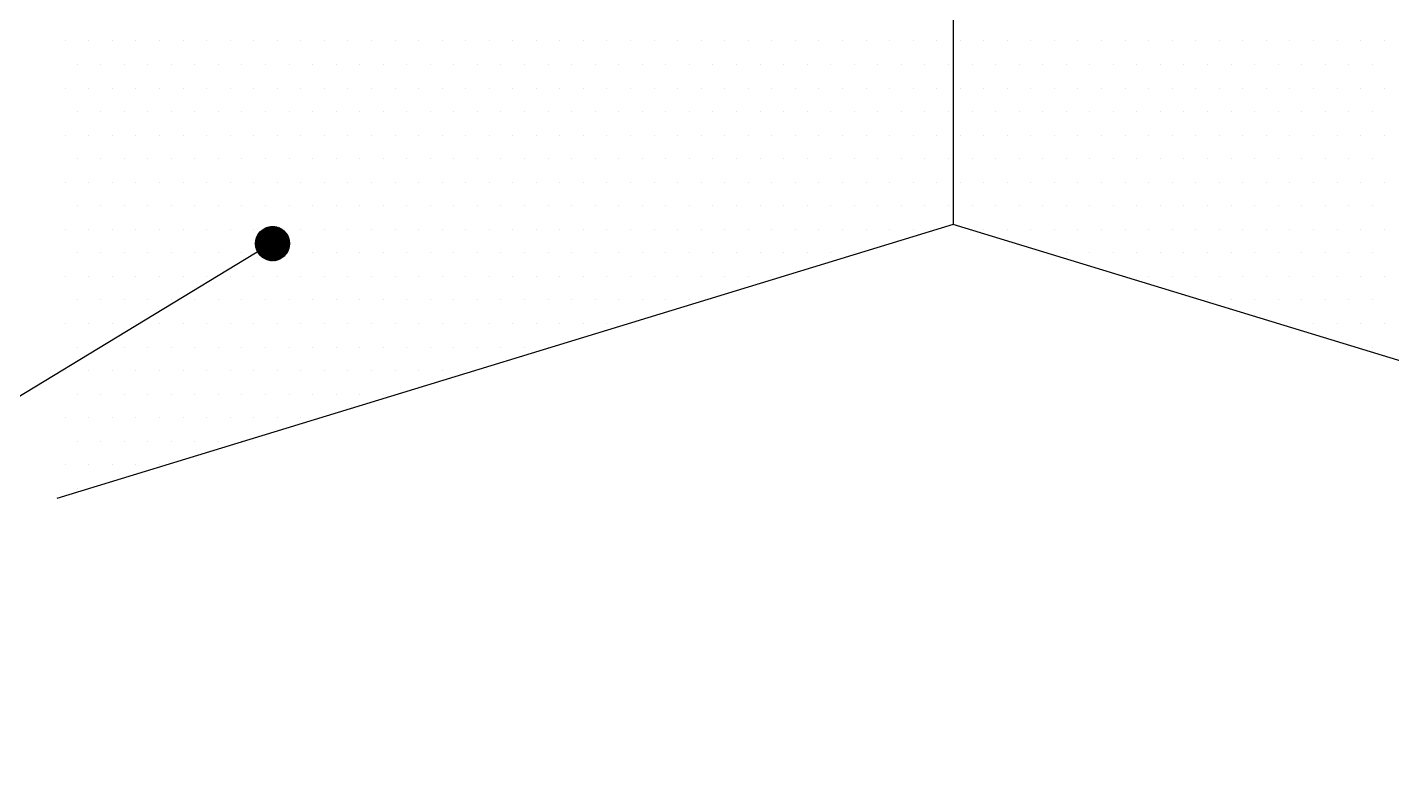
# Model space of a CAD drawing. Extents: x 775040 to 808375, y 4159409 to 4163651.
# Drawn here: x 807589.4 to 807793.1, y 4160709.4 to 4160819.6 of the extents above; entities that cross this region are included whole.
import ezdxf

# ---------------------------------------------------------------- set-up
doc = ezdxf.new("R2010")
doc.units = 0
doc.header["$MEASUREMENT"] = 0
doc.linetypes.add('DUZ', pattern=[500, 500])
doc.layers.get('0').update_dxf_attribs({"linetype": 'DUZ'})
doc.layers.add('3', color=3, linetype='Continuous')
doc.layers.add('tarama', color=8, linetype='Continuous')

# ---------------------------------------------------------------- blocks, each defined once
blk = doc.blocks.new('*X989')
at = {"color": 0}
for p, q in [((11006.25, -1181.25), (11006.25, -1181.25)), ((11015.625, -1181.25), (11015.625, -1181.25)), ((11025, -1181.25), (11025, -1181.25)), ((11034.375, -1181.25), (11034.375, -1181.25)), ((11043.75, -1181.25), (11043.75, -1181.25)), ((11053.125, -1181.25), (11053.125, -1181.25)), ((11062.5, -1181.25), (11062.5, -1181.25)), ((11071.875, -1181.25), (11071.875, -1181.25)), ((11081.25, -1181.25), (11081.25, -1181.25)), ((11090.625, -1181.25), (11090.625, -1181.25)), ((11100, -1181.25), (11100, -1181.25)), ((11109.375, -1181.25), (11109.375, -1181.25)), ((11118.75, -1181.25), (11118.75, -1181.25)), ((11128.125, -1181.25), (11128.125, -1181.25)), ((11137.5, -1181.25), (11137.5, -1181.25)), ((11146.875, -1181.25), (11146.875, -1181.25)), ((11156.25, -1181.25), (11156.25, -1181.25)), ((11165.625, -1181.25), (11165.625, -1181.25)), ((11175, -1181.25), (11175, -1181.25)), ((11184.375, -1181.25), (11184.375, -1181.25)), ((11193.75, -1181.25), (11193.75, -1181.25)), ((11203.125, -1181.25), (11203.125, -1181.25)), ((11212.5, -1181.25), (11212.5, -1181.25)), ((11221.875, -1181.25), (11221.875, -1181.25)), ((11231.25, -1181.25), (11231.25, -1181.25)), ((11240.625, -1181.25), (11240.625, -1181.25)), ((11250, -1181.25), (11250, -1181.25)), ((11259.375, -1181.25), (11259.375, -1181.25)), ((11268.75, -1181.25), (11268.75, -1181.25)), ((11278.125, -1181.25), (11278.125, -1181.25)), ((11287.5, -1181.25), (11287.5, -1181.25)), ((11296.875, -1181.25), (11296.875, -1181.25)), ((11306.25, -1181.25), (11306.25, -1181.25)), ((11315.625, -1181.25), (11315.625, -1181.25)), ((11325, -1181.25), (11325, -1181.25)), ((11334.375, -1181.25), (11334.375, -1181.25)), ((11343.75, -1181.25), (11343.75, -1181.25)), ((11353.125, -1181.25), (11353.125, -1181.25)), ((11362.5, -1181.25), (11362.5, -1181.25)), ((11371.875, -1181.25), (11371.875, -1181.25)), ((11381.25, -1181.25), (11381.25, -1181.25)), ((11390.625, -1181.25), (11390.625, -1181.25)), ((11400, -1181.25), (11400, -1181.25)), ((11409.375, -1181.25), (11409.375, -1181.25)), ((11418.75, -1181.25), (11418.75, -1181.25)), ((11428.125, -1181.25), (11428.125, -1181.25)), ((11437.5, -1181.25), (11437.5, -1181.25)), ((11446.875, -1181.25), (11446.875, -1181.25)), ((11456.25, -1181.25), (11456.25, -1181.25)), ((11465.625, -1181.25), (11465.625, -1181.25)), ((11475, -1181.25), (11475, -1181.25)), ((11484.375, -1181.25), (11484.375, -1181.25)), ((11493.75, -1181.25), (11493.75, -1181.25)), ((11503.125, -1181.25), (11503.125, -1181.25)), ((11512.5, -1181.25), (11512.5, -1181.25)), ((11521.875, -1181.25), (11521.875, -1181.25)), ((11531.25, -1181.25), (11531.25, -1181.25)), ((11010.9375, -1190.625), (11010.9375, -1190.625)), ((11020.3125, -1190.625), (11020.3125, -1190.625)), ((11029.6875, -1190.625), (11029.6875, -1190.625)), ((11039.0625, -1190.625), (11039.0625, -1190.625)), ((11048.4375, -1190.625), (11048.4375, -1190.625)), ((11057.8125, -1190.625), (11057.8125, -1190.625)), ((11067.1875, -1190.625), (11067.1875, -1190.625)), ((11076.5625, -1190.625), (11076.5625, -1190.625)), ((11085.9375, -1190.625), (11085.9375, -1190.625)), ((11095.3125, -1190.625), (11095.3125, -1190.625)), ((11104.6875, -1190.625), (11104.6875, -1190.625)), ((11114.0625, -1190.625), (11114.0625, -1190.625)), ((11123.4375, -1190.625), (11123.4375, -1190.625)), ((11132.8125, -1190.625), (11132.8125, -1190.625)), ((11142.1875, -1190.625), (11142.1875, -1190.625)), ((11151.5625, -1190.625), (11151.5625, -1190.625)), ((11160.9375, -1190.625), (11160.9375, -1190.625)), ((11170.3125, -1190.625), (11170.3125, -1190.625)), ((11179.6875, -1190.625), (11179.6875, -1190.625)), ((11189.0625, -1190.625), (11189.0625, -1190.625)), ((11198.4375, -1190.625), (11198.4375, -1190.625)), ((11207.8125, -1190.625), (11207.8125, -1190.625)), ((11217.1875, -1190.625), (11217.1875, -1190.625)), ((11226.5625, -1190.625), (11226.5625, -1190.625)), ((11235.9375, -1190.625), (11235.9375, -1190.625)), ((11245.3125, -1190.625), (11245.3125, -1190.625)), ((11254.6875, -1190.625), (11254.6875, -1190.625)), ((11264.0625, -1190.625), (11264.0625, -1190.625)), ((11273.4375, -1190.625), (11273.4375, -1190.625)), ((11282.8125, -1190.625), (11282.8125, -1190.625)), ((11292.1875, -1190.625), (11292.1875, -1190.625)), ((11301.5625, -1190.625), (11301.5625, -1190.625)), ((11310.9375, -1190.625), (11310.9375, -1190.625)), ((11320.3125, -1190.625), (11320.3125, -1190.625)), ((11329.6875, -1190.625), (11329.6875, -1190.625)), ((11339.0625, -1190.625), (11339.0625, -1190.625)), ((11348.4375, -1190.625), (11348.4375, -1190.625)), ((11357.8125, -1190.625), (11357.8125, -1190.625)), ((11367.1875, -1190.625), (11367.1875, -1190.625)), ((11376.5625, -1190.625), (11376.5625, -1190.625)), ((11385.9375, -1190.625), (11385.9375, -1190.625)), ((11395.3125, -1190.625), (11395.3125, -1190.625)), ((11404.6875, -1190.625), (11404.6875, -1190.625)), ((11414.0625, -1190.625), (11414.0625, -1190.625)), ((11423.4375, -1190.625), (11423.4375, -1190.625)), ((11432.8125, -1190.625), (11432.8125, -1190.625)), ((11442.1875, -1190.625), (11442.1875, -1190.625)), ((11451.5625, -1190.625), (11451.5625, -1190.625)), ((11460.9375, -1190.625), (11460.9375, -1190.625)), ((11470.3125, -1190.625), (11470.3125, -1190.625)), ((11479.6875, -1190.625), (11479.6875, -1190.625)), ((11489.0625, -1190.625), (11489.0625, -1190.625)), ((11498.4375, -1190.625), (11498.4375, -1190.625)), ((11507.8125, -1190.625), (11507.8125, -1190.625)), ((11517.1875, -1190.625), (11517.1875, -1190.625)), ((11526.5625, -1190.625), (11526.5625, -1190.625)), ((11006.25, -1200), (11006.25, -1200)), ((11015.625, -1200), (11015.625, -1200)), ((11025, -1200), (11025, -1200)), ((11034.375, -1200), (11034.375, -1200)), ((11043.75, -1200), (11043.75, -1200)), ((11053.125, -1200), (11053.125, -1200)), ((11062.5, -1200), (11062.5, -1200)), ((11071.875, -1200), (11071.875, -1200)), ((11081.25, -1200), (11081.25, -1200)), ((11090.625, -1200), (11090.625, -1200)), ((11100, -1200), (11100, -1200)), ((11109.375, -1200), (11109.375, -1200)), ((11118.75, -1200), (11118.75, -1200)), ((11128.125, -1200), (11128.125, -1200)), ((11137.5, -1200), (11137.5, -1200)), ((11146.875, -1200), (11146.875, -1200)), ((11156.25, -1200), (11156.25, -1200)), ((11165.625, -1200), (11165.625, -1200)), ((11175, -1200), (11175, -1200)), ((11184.375, -1200), (11184.375, -1200)), ((11193.75, -1200), (11193.75, -1200)), ((11203.125, -1200), (11203.125, -1200)), ((11212.5, -1200), (11212.5, -1200)), ((11221.875, -1200), (11221.875, -1200)), ((11231.25, -1200), (11231.25, -1200)), ((11240.625, -1200), (11240.625, -1200)), ((11250, -1200), (11250, -1200)), ((11259.375, -1200), (11259.375, -1200)), ((11268.75, -1200), (11268.75, -1200)), ((11278.125, -1200), (11278.125, -1200)), ((11287.5, -1200), (11287.5, -1200)), ((11296.875, -1200), (11296.875, -1200)), ((11306.25, -1200), (11306.25, -1200)), ((11315.625, -1200), (11315.625, -1200)), ((11325, -1200), (11325, -1200)), ((11334.375, -1200), (11334.375, -1200)), ((11343.75, -1200), (11343.75, -1200)), ((11353.125, -1200), (11353.125, -1200)), ((11362.5, -1200), (11362.5, -1200)), ((11371.875, -1200), (11371.875, -1200)), ((11381.25, -1200), (11381.25, -1200)), ((11390.625, -1200), (11390.625, -1200)), ((11400, -1200), (11400, -1200)), ((11409.375, -1200), (11409.375, -1200)), ((11418.75, -1200), (11418.75, -1200)), ((11428.125, -1200), (11428.125, -1200)), ((11437.5, -1200), (11437.5, -1200)), ((11446.875, -1200), (11446.875, -1200)), ((11456.25, -1200), (11456.25, -1200)), ((11465.625, -1200), (11465.625, -1200)), ((11475, -1200), (11475, -1200)), ((11484.375, -1200), (11484.375, -1200)), ((11493.75, -1200), (11493.75, -1200)), ((11503.125, -1200), (11503.125, -1200)), ((11512.5, -1200), (11512.5, -1200)), ((11521.875, -1200), (11521.875, -1200)), ((11531.25, -1200), (11531.25, -1200)), ((11010.9375, -1209.375), (11010.9375, -1209.375)), ((11020.3125, -1209.375), (11020.3125, -1209.375)), ((11029.6875, -1209.375), (11029.6875, -1209.375)), ((11039.0625, -1209.375), (11039.0625, -1209.375)), ((11048.4375, -1209.375), (11048.4375, -1209.375)), ((11057.8125, -1209.375), (11057.8125, -1209.375)), ((11067.1875, -1209.375), (11067.1875, -1209.375)), ((11076.5625, -1209.375), (11076.5625, -1209.375)), ((11085.9375, -1209.375), (11085.9375, -1209.375)), ((11095.3125, -1209.375), (11095.3125, -1209.375)), ((11104.6875, -1209.375), (11104.6875, -1209.375)), ((11114.0625, -1209.375), (11114.0625, -1209.375)), ((11123.4375, -1209.375), (11123.4375, -1209.375)), ((11132.8125, -1209.375), (11132.8125, -1209.375)), ((11142.1875, -1209.375), (11142.1875, -1209.375)), ((11151.5625, -1209.375), (11151.5625, -1209.375)), ((11160.9375, -1209.375), (11160.9375, -1209.375)), ((11170.3125, -1209.375), (11170.3125, -1209.375)), ((11179.6875, -1209.375), (11179.6875, -1209.375)), ((11189.0625, -1209.375), (11189.0625, -1209.375)), ((11198.4375, -1209.375), (11198.4375, -1209.375)), ((11207.8125, -1209.375), (11207.8125, -1209.375)), ((11217.1875, -1209.375), (11217.1875, -1209.375)), ((11226.5625, -1209.375), (11226.5625, -1209.375)), ((11235.9375, -1209.375), (11235.9375, -1209.375)), ((11245.3125, -1209.375), (11245.3125, -1209.375)), ((11254.6875, -1209.375), (11254.6875, -1209.375)), ((11264.0625, -1209.375), (11264.0625, -1209.375)), ((11273.4375, -1209.375), (11273.4375, -1209.375)), ((11282.8125, -1209.375), (11282.8125, -1209.375)), ((11292.1875, -1209.375), (11292.1875, -1209.375)), ((11301.5625, -1209.375), (11301.5625, -1209.375)), ((11310.9375, -1209.375), (11310.9375, -1209.375)), ((11320.3125, -1209.375), (11320.3125, -1209.375)), ((11329.6875, -1209.375), (11329.6875, -1209.375)), ((11339.0625, -1209.375), (11339.0625, -1209.375)), ((11348.4375, -1209.375), (11348.4375, -1209.375)), ((11357.8125, -1209.375), (11357.8125, -1209.375)), ((11367.1875, -1209.375), (11367.1875, -1209.375)), ((11376.5625, -1209.375), (11376.5625, -1209.375)), ((11385.9375, -1209.375), (11385.9375, -1209.375)), ((11395.3125, -1209.375), (11395.3125, -1209.375)), ((11404.6875, -1209.375), (11404.6875, -1209.375)), ((11414.0625, -1209.375), (11414.0625, -1209.375)), ((11423.4375, -1209.375), (11423.4375, -1209.375)), ((11432.8125, -1209.375), (11432.8125, -1209.375)), ((11442.1875, -1209.375), (11442.1875, -1209.375)), ((11451.5625, -1209.375), (11451.5625, -1209.375)), ((11460.9375, -1209.375), (11460.9375, -1209.375)), ((11470.3125, -1209.375), (11470.3125, -1209.375)), ((11479.6875, -1209.375), (11479.6875, -1209.375)), ((11489.0625, -1209.375), (11489.0625, -1209.375)), ((11498.4375, -1209.375), (11498.4375, -1209.375)), ((11507.8125, -1209.375), (11507.8125, -1209.375)), ((11517.1875, -1209.375), (11517.1875, -1209.375)), ((11526.5625, -1209.375), (11526.5625, -1209.375)), ((11006.25, -1218.75), (11006.25, -1218.75)), ((11015.625, -1218.75), (11015.625, -1218.75)), ((11025, -1218.75), (11025, -1218.75)), ((11034.375, -1218.75), (11034.375, -1218.75)), ((11043.75, -1218.75), (11043.75, -1218.75)), ((11053.125, -1218.75), (11053.125, -1218.75)), ((11062.5, -1218.75), (11062.5, -1218.75)), ((11071.875, -1218.75), (11071.875, -1218.75)), ((11081.25, -1218.75), (11081.25, -1218.75)), ((11090.625, -1218.75), (11090.625, -1218.75)), ((11100, -1218.75), (11100, -1218.75)), ((11109.375, -1218.75), (11109.375, -1218.75)), ((11118.75, -1218.75), (11118.75, -1218.75)), ((11128.125, -1218.75), (11128.125, -1218.75)), ((11137.5, -1218.75), (11137.5, -1218.75)), ((11146.875, -1218.75), (11146.875, -1218.75)), ((11156.25, -1218.75), (11156.25, -1218.75)), ((11165.625, -1218.75), (11165.625, -1218.75)), ((11175, -1218.75), (11175, -1218.75)), ((11184.375, -1218.75), (11184.375, -1218.75)), ((11193.75, -1218.75), (11193.75, -1218.75)), ((11203.125, -1218.75), (11203.125, -1218.75)), ((11212.5, -1218.75), (11212.5, -1218.75)), ((11221.875, -1218.75), (11221.875, -1218.75)), ((11231.25, -1218.75), (11231.25, -1218.75)), ((11240.625, -1218.75), (11240.625, -1218.75)), ((11250, -1218.75), (11250, -1218.75)), ((11259.375, -1218.75), (11259.375, -1218.75)), ((11268.75, -1218.75), (11268.75, -1218.75)), ((11278.125, -1218.75), (11278.125, -1218.75)), ((11287.5, -1218.75), (11287.5, -1218.75)), ((11296.875, -1218.75), (11296.875, -1218.75)), ((11306.25, -1218.75), (11306.25, -1218.75)), ((11315.625, -1218.75), (11315.625, -1218.75)), ((11325, -1218.75), (11325, -1218.75)), ((11334.375, -1218.75), (11334.375, -1218.75)), ((11343.75, -1218.75), (11343.75, -1218.75)), ((11353.125, -1218.75), (11353.125, -1218.75)), ((11362.5, -1218.75), (11362.5, -1218.75)), ((11371.875, -1218.75), (11371.875, -1218.75)), ((11381.25, -1218.75), (11381.25, -1218.75)), ((11390.625, -1218.75), (11390.625, -1218.75)), ((11400, -1218.75), (11400, -1218.75)), ((11409.375, -1218.75), (11409.375, -1218.75)), ((11418.75, -1218.75), (11418.75, -1218.75)), ((11428.125, -1218.75), (11428.125, -1218.75)), ((11437.5, -1218.75), (11437.5, -1218.75)), ((11446.875, -1218.75), (11446.875, -1218.75)), ((11456.25, -1218.75), (11456.25, -1218.75)), ((11465.625, -1218.75), (11465.625, -1218.75)), ((11475, -1218.75), (11475, -1218.75)), ((11484.375, -1218.75), (11484.375, -1218.75)), ((11493.75, -1218.75), (11493.75, -1218.75)), ((11503.125, -1218.75), (11503.125, -1218.75)), ((11512.5, -1218.75), (11512.5, -1218.75)), ((11521.875, -1218.75), (11521.875, -1218.75)), ((11531.25, -1218.75), (11531.25, -1218.75)), ((11010.9375, -1228.125), (11010.9375, -1228.125)), ((11020.3125, -1228.125), (11020.3125, -1228.125)), ((11029.6875, -1228.125), (11029.6875, -1228.125)), ((11039.0625, -1228.125), (11039.0625, -1228.125)), ((11048.4375, -1228.125), (11048.4375, -1228.125)), ((11057.8125, -1228.125), (11057.8125, -1228.125)), ((11067.1875, -1228.125), (11067.1875, -1228.125)), ((11076.5625, -1228.125), (11076.5625, -1228.125)), ((11085.9375, -1228.125), (11085.9375, -1228.125)), ((11095.3125, -1228.125), (11095.3125, -1228.125)), ((11104.6875, -1228.125), (11104.6875, -1228.125)), ((11114.0625, -1228.125), (11114.0625, -1228.125)), ((11123.4375, -1228.125), (11123.4375, -1228.125)), ((11132.8125, -1228.125), (11132.8125, -1228.125)), ((11142.1875, -1228.125), (11142.1875, -1228.125)), ((11151.5625, -1228.125), (11151.5625, -1228.125)), ((11160.9375, -1228.125), (11160.9375, -1228.125)), ((11170.3125, -1228.125), (11170.3125, -1228.125)), ((11179.6875, -1228.125), (11179.6875, -1228.125)), ((11189.0625, -1228.125), (11189.0625, -1228.125)), ((11198.4375, -1228.125), (11198.4375, -1228.125)), ((11207.8125, -1228.125), (11207.8125, -1228.125)), ((11217.1875, -1228.125), (11217.1875, -1228.125)), ((11226.5625, -1228.125), (11226.5625, -1228.125)), ((11235.9375, -1228.125), (11235.9375, -1228.125)), ((11245.3125, -1228.125), (11245.3125, -1228.125)), ((11254.6875, -1228.125), (11254.6875, -1228.125)), ((11264.0625, -1228.125), (11264.0625, -1228.125)), ((11273.4375, -1228.125), (11273.4375, -1228.125)), ((11282.8125, -1228.125), (11282.8125, -1228.125)), ((11292.1875, -1228.125), (11292.1875, -1228.125)), ((11301.5625, -1228.125), (11301.5625, -1228.125)), ((11310.9375, -1228.125), (11310.9375, -1228.125)), ((11320.3125, -1228.125), (11320.3125, -1228.125)), ((11329.6875, -1228.125), (11329.6875, -1228.125)), ((11339.0625, -1228.125), (11339.0625, -1228.125)), ((11348.4375, -1228.125), (11348.4375, -1228.125)), ((11357.8125, -1228.125), (11357.8125, -1228.125)), ((11367.1875, -1228.125), (11367.1875, -1228.125)), ((11376.5625, -1228.125), (11376.5625, -1228.125)), ((11385.9375, -1228.125), (11385.9375, -1228.125)), ((11395.3125, -1228.125), (11395.3125, -1228.125)), ((11404.6875, -1228.125), (11404.6875, -1228.125)), ((11414.0625, -1228.125), (11414.0625, -1228.125)), ((11423.4375, -1228.125), (11423.4375, -1228.125)), ((11432.8125, -1228.125), (11432.8125, -1228.125)), ((11442.1875, -1228.125), (11442.1875, -1228.125)), ((11451.5625, -1228.125), (11451.5625, -1228.125)), ((11460.9375, -1228.125), (11460.9375, -1228.125)), ((11470.3125, -1228.125), (11470.3125, -1228.125)), ((11479.6875, -1228.125), (11479.6875, -1228.125)), ((11489.0625, -1228.125), (11489.0625, -1228.125)), ((11498.4375, -1228.125), (11498.4375, -1228.125)), ((11507.8125, -1228.125), (11507.8125, -1228.125)), ((11517.1875, -1228.125), (11517.1875, -1228.125)), ((11526.5625, -1228.125), (11526.5625, -1228.125)), ((11006.25, -1237.5), (11006.25, -1237.5)), ((11015.625, -1237.5), (11015.625, -1237.5)), ((11025, -1237.5), (11025, -1237.5)), ((11034.375, -1237.5), (11034.375, -1237.5)), ((11043.75, -1237.5), (11043.75, -1237.5)), ((11053.125, -1237.5), (11053.125, -1237.5)), ((11062.5, -1237.5), (11062.5, -1237.5)), ((11071.875, -1237.5), (11071.875, -1237.5)), ((11081.25, -1237.5), (11081.25, -1237.5)), ((11090.625, -1237.5), (11090.625, -1237.5)), ((11100, -1237.5), (11100, -1237.5)), ((11109.375, -1237.5), (11109.375, -1237.5)), ((11118.75, -1237.5), (11118.75, -1237.5)), ((11128.125, -1237.5), (11128.125, -1237.5)), ((11137.5, -1237.5), (11137.5, -1237.5)), ((11146.875, -1237.5), (11146.875, -1237.5)), ((11156.25, -1237.5), (11156.25, -1237.5)), ((11165.625, -1237.5), (11165.625, -1237.5)), ((11175, -1237.5), (11175, -1237.5)), ((11184.375, -1237.5), (11184.375, -1237.5)), ((11193.75, -1237.5), (11193.75, -1237.5)), ((11203.125, -1237.5), (11203.125, -1237.5)), ((11212.5, -1237.5), (11212.5, -1237.5)), ((11221.875, -1237.5), (11221.875, -1237.5)), ((11231.25, -1237.5), (11231.25, -1237.5)), ((11240.625, -1237.5), (11240.625, -1237.5)), ((11250, -1237.5), (11250, -1237.5)), ((11259.375, -1237.5), (11259.375, -1237.5)), ((11268.75, -1237.5), (11268.75, -1237.5)), ((11278.125, -1237.5), (11278.125, -1237.5)), ((11287.5, -1237.5), (11287.5, -1237.5)), ((11296.875, -1237.5), (11296.875, -1237.5)), ((11306.25, -1237.5), (11306.25, -1237.5)), ((11315.625, -1237.5), (11315.625, -1237.5)), ((11325, -1237.5), (11325, -1237.5)), ((11334.375, -1237.5), (11334.375, -1237.5)), ((11343.75, -1237.5), (11343.75, -1237.5)), ((11353.125, -1237.5), (11353.125, -1237.5)), ((11362.5, -1237.5), (11362.5, -1237.5)), ((11371.875, -1237.5), (11371.875, -1237.5)), ((11381.25, -1237.5), (11381.25, -1237.5)), ((11390.625, -1237.5), (11390.625, -1237.5)), ((11400, -1237.5), (11400, -1237.5)), ((11409.375, -1237.5), (11409.375, -1237.5)), ((11418.75, -1237.5), (11418.75, -1237.5)), ((11428.125, -1237.5), (11428.125, -1237.5)), ((11437.5, -1237.5), (11437.5, -1237.5)), ((11446.875, -1237.5), (11446.875, -1237.5)), ((11456.25, -1237.5), (11456.25, -1237.5)), ((11465.625, -1237.5), (11465.625, -1237.5)), ((11475, -1237.5), (11475, -1237.5)), ((11484.375, -1237.5), (11484.375, -1237.5)), ((11493.75, -1237.5), (11493.75, -1237.5)), ((11503.125, -1237.5), (11503.125, -1237.5)), ((11512.5, -1237.5), (11512.5, -1237.5)), ((11521.875, -1237.5), (11521.875, -1237.5)), ((11531.25, -1237.5), (11531.25, -1237.5)), ((11010.9375, -1246.875), (11010.9375, -1246.875)), ((11020.3125, -1246.875), (11020.3125, -1246.875)), ((11029.6875, -1246.875), (11029.6875, -1246.875)), ((11039.0625, -1246.875), (11039.0625, -1246.875)), ((11048.4375, -1246.875), (11048.4375, -1246.875)), ((11057.8125, -1246.875), (11057.8125, -1246.875)), ((11067.1875, -1246.875), (11067.1875, -1246.875)), ((11076.5625, -1246.875), (11076.5625, -1246.875)), ((11085.9375, -1246.875), (11085.9375, -1246.875)), ((11095.3125, -1246.875), (11095.3125, -1246.875)), ((11104.6875, -1246.875), (11104.6875, -1246.875)), ((11114.0625, -1246.875), (11114.0625, -1246.875)), ((11123.4375, -1246.875), (11123.4375, -1246.875)), ((11132.8125, -1246.875), (11132.8125, -1246.875)), ((11142.1875, -1246.875), (11142.1875, -1246.875)), ((11151.5625, -1246.875), (11151.5625, -1246.875)), ((11160.9375, -1246.875), (11160.9375, -1246.875)), ((11170.3125, -1246.875), (11170.3125, -1246.875)), ((11179.6875, -1246.875), (11179.6875, -1246.875)), ((11189.0625, -1246.875), (11189.0625, -1246.875)), ((11198.4375, -1246.875), (11198.4375, -1246.875)), ((11207.8125, -1246.875), (11207.8125, -1246.875)), ((11217.1875, -1246.875), (11217.1875, -1246.875)), ((11226.5625, -1246.875), (11226.5625, -1246.875)), ((11235.9375, -1246.875), (11235.9375, -1246.875)), ((11245.3125, -1246.875), (11245.3125, -1246.875)), ((11254.6875, -1246.875), (11254.6875, -1246.875)), ((11264.0625, -1246.875), (11264.0625, -1246.875)), ((11273.4375, -1246.875), (11273.4375, -1246.875)), ((11282.8125, -1246.875), (11282.8125, -1246.875)), ((11292.1875, -1246.875), (11292.1875, -1246.875)), ((11301.5625, -1246.875), (11301.5625, -1246.875)), ((11310.9375, -1246.875), (11310.9375, -1246.875)), ((11320.3125, -1246.875), (11320.3125, -1246.875)), ((11329.6875, -1246.875), (11329.6875, -1246.875)), ((11339.0625, -1246.875), (11339.0625, -1246.875)), ((11348.4375, -1246.875), (11348.4375, -1246.875)), ((11357.8125, -1246.875), (11357.8125, -1246.875)), ((11367.1875, -1246.875), (11367.1875, -1246.875)), ((11376.5625, -1246.875), (11376.5625, -1246.875)), ((11385.9375, -1246.875), (11385.9375, -1246.875)), ((11395.3125, -1246.875), (11395.3125, -1246.875)), ((11404.6875, -1246.875), (11404.6875, -1246.875)), ((11414.0625, -1246.875), (11414.0625, -1246.875)), ((11423.4375, -1246.875), (11423.4375, -1246.875)), ((11432.8125, -1246.875), (11432.8125, -1246.875)), ((11442.1875, -1246.875), (11442.1875, -1246.875)), ((11451.5625, -1246.875), (11451.5625, -1246.875)), ((11460.9375, -1246.875), (11460.9375, -1246.875)), ((11470.3125, -1246.875), (11470.3125, -1246.875)), ((11479.6875, -1246.875), (11479.6875, -1246.875)), ((11489.0625, -1246.875), (11489.0625, -1246.875)), ((11498.4375, -1246.875), (11498.4375, -1246.875)), ((11507.8125, -1246.875), (11507.8125, -1246.875)), ((11517.1875, -1246.875), (11517.1875, -1246.875)), ((11526.5625, -1246.875), (11526.5625, -1246.875)), ((11006.25, -1256.25), (11006.25, -1256.25)), ((11015.625, -1256.25), (11015.625, -1256.25)), ((11025, -1256.25), (11025, -1256.25)), ((11034.375, -1256.25), (11034.375, -1256.25)), ((11043.75, -1256.25), (11043.75, -1256.25)), ((11053.125, -1256.25), (11053.125, -1256.25)), ((11062.5, -1256.25), (11062.5, -1256.25)), ((11071.875, -1256.25), (11071.875, -1256.25)), ((11081.25, -1256.25), (11081.25, -1256.25)), ((11090.625, -1256.25), (11090.625, -1256.25)), ((11100, -1256.25), (11100, -1256.25)), ((11109.375, -1256.25), (11109.375, -1256.25)), ((11118.75, -1256.25), (11118.75, -1256.25)), ((11128.125, -1256.25), (11128.125, -1256.25)), ((11137.5, -1256.25), (11137.5, -1256.25)), ((11146.875, -1256.25), (11146.875, -1256.25)), ((11156.25, -1256.25), (11156.25, -1256.25)), ((11165.625, -1256.25), (11165.625, -1256.25)), ((11175, -1256.25), (11175, -1256.25)), ((11184.375, -1256.25), (11184.375, -1256.25)), ((11193.75, -1256.25), (11193.75, -1256.25)), ((11203.125, -1256.25), (11203.125, -1256.25)), ((11212.5, -1256.25), (11212.5, -1256.25)), ((11221.875, -1256.25), (11221.875, -1256.25)), ((11231.25, -1256.25), (11231.25, -1256.25)), ((11240.625, -1256.25), (11240.625, -1256.25)), ((11250, -1256.25), (11250, -1256.25)), ((11259.375, -1256.25), (11259.375, -1256.25)), ((11268.75, -1256.25), (11268.75, -1256.25)), ((11278.125, -1256.25), (11278.125, -1256.25)), ((11287.5, -1256.25), (11287.5, -1256.25)), ((11296.875, -1256.25), (11296.875, -1256.25)), ((11306.25, -1256.25), (11306.25, -1256.25)), ((11315.625, -1256.25), (11315.625, -1256.25)), ((11325, -1256.25), (11325, -1256.25)), ((11334.375, -1256.25), (11334.375, -1256.25)), ((11343.75, -1256.25), (11343.75, -1256.25)), ((11353.125, -1256.25), (11353.125, -1256.25)), ((11371.875, -1256.25), (11371.875, -1256.25)), ((11381.25, -1256.25), (11381.25, -1256.25)), ((11390.625, -1256.25), (11390.625, -1256.25)), ((11400, -1256.25), (11400, -1256.25)), ((11409.375, -1256.25), (11409.375, -1256.25)), ((11418.75, -1256.25), (11418.75, -1256.25)), ((11428.125, -1256.25), (11428.125, -1256.25)), ((11437.5, -1256.25), (11437.5, -1256.25)), ((11446.875, -1256.25), (11446.875, -1256.25)), ((11456.25, -1256.25), (11456.25, -1256.25)), ((11465.625, -1256.25), (11465.625, -1256.25)), ((11475, -1256.25), (11475, -1256.25)), ((11484.375, -1256.25), (11484.375, -1256.25)), ((11493.75, -1256.25), (11493.75, -1256.25)), ((11503.125, -1256.25), (11503.125, -1256.25)), ((11512.5, -1256.25), (11512.5, -1256.25)), ((11521.875, -1256.25), (11521.875, -1256.25)), ((11531.25, -1256.25), (11531.25, -1256.25)), ((11010.9375, -1265.625), (11010.9375, -1265.625)), ((11020.3125, -1265.625), (11020.3125, -1265.625)), ((11029.6875, -1265.625), (11029.6875, -1265.625)), ((11039.0625, -1265.625), (11039.0625, -1265.625)), ((11048.4375, -1265.625), (11048.4375, -1265.625)), ((11057.8125, -1265.625), (11057.8125, -1265.625)), ((11067.1875, -1265.625), (11067.1875, -1265.625)), ((11076.5625, -1265.625), (11076.5625, -1265.625)), ((11085.9375, -1265.625), (11085.9375, -1265.625)), ((11095.3125, -1265.625), (11095.3125, -1265.625)), ((11104.6875, -1265.625), (11104.6875, -1265.625)), ((11114.0625, -1265.625), (11114.0625, -1265.625)), ((11123.4375, -1265.625), (11123.4375, -1265.625)), ((11132.8125, -1265.625), (11132.8125, -1265.625)), ((11142.1875, -1265.625), (11142.1875, -1265.625)), ((11151.5625, -1265.625), (11151.5625, -1265.625)), ((11160.9375, -1265.625), (11160.9375, -1265.625)), ((11170.3125, -1265.625), (11170.3125, -1265.625)), ((11179.6875, -1265.625), (11179.6875, -1265.625)), ((11189.0625, -1265.625), (11189.0625, -1265.625)), ((11198.4375, -1265.625), (11198.4375, -1265.625)), ((11207.8125, -1265.625), (11207.8125, -1265.625)), ((11217.1875, -1265.625), (11217.1875, -1265.625)), ((11226.5625, -1265.625), (11226.5625, -1265.625)), ((11235.9375, -1265.625), (11235.9375, -1265.625)), ((11245.3125, -1265.625), (11245.3125, -1265.625)), ((11254.6875, -1265.625), (11254.6875, -1265.625)), ((11264.0625, -1265.625), (11264.0625, -1265.625)), ((11273.4375, -1265.625), (11273.4375, -1265.625)), ((11282.8125, -1265.625), (11282.8125, -1265.625)), ((11292.1875, -1265.625), (11292.1875, -1265.625)), ((11301.5625, -1265.625), (11301.5625, -1265.625)), ((11310.9375, -1265.625), (11310.9375, -1265.625)), ((11320.3125, -1265.625), (11320.3125, -1265.625)), ((11404.6875, -1265.625), (11404.6875, -1265.625)), ((11414.0625, -1265.625), (11414.0625, -1265.625)), ((11423.4375, -1265.625), (11423.4375, -1265.625)), ((11432.8125, -1265.625), (11432.8125, -1265.625)), ((11442.1875, -1265.625), (11442.1875, -1265.625)), ((11451.5625, -1265.625), (11451.5625, -1265.625)), ((11460.9375, -1265.625), (11460.9375, -1265.625)), ((11470.3125, -1265.625), (11470.3125, -1265.625)), ((11479.6875, -1265.625), (11479.6875, -1265.625)), ((11489.0625, -1265.625), (11489.0625, -1265.625)), ((11498.4375, -1265.625), (11498.4375, -1265.625)), ((11507.8125, -1265.625), (11507.8125, -1265.625)), ((11517.1875, -1265.625), (11517.1875, -1265.625)), ((11526.5625, -1265.625), (11526.5625, -1265.625)), ((11006.25, -1275), (11006.25, -1275)), ((11015.625, -1275), (11015.625, -1275)), ((11025, -1275), (11025, -1275)), ((11034.375, -1275), (11034.375, -1275)), ((11043.75, -1275), (11043.75, -1275)), ((11053.125, -1275), (11053.125, -1275)), ((11062.5, -1275), (11062.5, -1275)), ((11071.875, -1275), (11071.875, -1275)), ((11081.25, -1275), (11081.25, -1275)), ((11090.625, -1275), (11090.625, -1275)), ((11100, -1275), (11100, -1275)), ((11109.375, -1275), (11109.375, -1275)), ((11118.75, -1275), (11118.75, -1275)), ((11128.125, -1275), (11128.125, -1275)), ((11137.5, -1275), (11137.5, -1275)), ((11146.875, -1275), (11146.875, -1275)), ((11156.25, -1275), (11156.25, -1275)), ((11165.625, -1275), (11165.625, -1275)), ((11175, -1275), (11175, -1275)), ((11184.375, -1275), (11184.375, -1275)), ((11193.75, -1275), (11193.75, -1275)), ((11203.125, -1275), (11203.125, -1275)), ((11212.5, -1275), (11212.5, -1275)), ((11221.875, -1275), (11221.875, -1275)), ((11231.25, -1275), (11231.25, -1275)), ((11240.625, -1275), (11240.625, -1275)), ((11250, -1275), (11250, -1275)), ((11259.375, -1275), (11259.375, -1275)), ((11268.75, -1275), (11268.75, -1275)), ((11278.125, -1275), (11278.125, -1275)), ((11287.5, -1275), (11287.5, -1275)), ((11428.125, -1275), (11428.125, -1275)), ((11437.5, -1275), (11437.5, -1275)), ((11446.875, -1275), (11446.875, -1275)), ((11456.25, -1275), (11456.25, -1275)), ((11465.625, -1275), (11465.625, -1275)), ((11475, -1275), (11475, -1275)), ((11484.375, -1275), (11484.375, -1275)), ((11493.75, -1275), (11493.75, -1275)), ((11503.125, -1275), (11503.125, -1275)), ((11512.5, -1275), (11512.5, -1275)), ((11521.875, -1275), (11521.875, -1275)), ((11531.25, -1275), (11531.25, -1275)), ((11010.9375, -1284.375), (11010.9375, -1284.375)), ((11020.3125, -1284.375), (11020.3125, -1284.375)), ((11029.6875, -1284.375), (11029.6875, -1284.375)), ((11039.0625, -1284.375), (11039.0625, -1284.375)), ((11048.4375, -1284.375), (11048.4375, -1284.375)), ((11057.8125, -1284.375), (11057.8125, -1284.375)), ((11067.1875, -1284.375), (11067.1875, -1284.375)), ((11076.5625, -1284.375), (11076.5625, -1284.375)), ((11085.9375, -1284.375), (11085.9375, -1284.375)), ((11095.3125, -1284.375), (11095.3125, -1284.375)), ((11104.6875, -1284.375), (11104.6875, -1284.375)), ((11114.0625, -1284.375), (11114.0625, -1284.375)), ((11123.4375, -1284.375), (11123.4375, -1284.375)), ((11132.8125, -1284.375), (11132.8125, -1284.375)), ((11142.1875, -1284.375), (11142.1875, -1284.375)), ((11151.5625, -1284.375), (11151.5625, -1284.375)), ((11160.9375, -1284.375), (11160.9375, -1284.375)), ((11170.3125, -1284.375), (11170.3125, -1284.375)), ((11179.6875, -1284.375), (11179.6875, -1284.375)), ((11189.0625, -1284.375), (11189.0625, -1284.375)), ((11198.4375, -1284.375), (11198.4375, -1284.375)), ((11207.8125, -1284.375), (11207.8125, -1284.375)), ((11217.1875, -1284.375), (11217.1875, -1284.375)), ((11226.5625, -1284.375), (11226.5625, -1284.375)), ((11235.9375, -1284.375), (11235.9375, -1284.375)), ((11245.3125, -1284.375), (11245.3125, -1284.375)), ((11254.6875, -1284.375), (11254.6875, -1284.375)), ((11460.9375, -1284.375), (11460.9375, -1284.375)), ((11470.3125, -1284.375), (11470.3125, -1284.375)), ((11479.6875, -1284.375), (11479.6875, -1284.375)), ((11489.0625, -1284.375), (11489.0625, -1284.375)), ((11498.4375, -1284.375), (11498.4375, -1284.375)), ((11507.8125, -1284.375), (11507.8125, -1284.375)), ((11517.1875, -1284.375), (11517.1875, -1284.375)), ((11526.5625, -1284.375), (11526.5625, -1284.375)), ((11006.25, -1293.75), (11006.25, -1293.75)), ((11015.625, -1293.75), (11015.625, -1293.75)), ((11025, -1293.75), (11025, -1293.75)), ((11034.375, -1293.75), (11034.375, -1293.75)), ((11043.75, -1293.75), (11043.75, -1293.75)), ((11053.125, -1293.75), (11053.125, -1293.75)), ((11062.5, -1293.75), (11062.5, -1293.75)), ((11071.875, -1293.75), (11071.875, -1293.75)), ((11081.25, -1293.75), (11081.25, -1293.75)), ((11090.625, -1293.75), (11090.625, -1293.75)), ((11100, -1293.75), (11100, -1293.75)), ((11109.375, -1293.75), (11109.375, -1293.75)), ((11118.75, -1293.75), (11118.75, -1293.75)), ((11128.125, -1293.75), (11128.125, -1293.75)), ((11137.5, -1293.75), (11137.5, -1293.75)), ((11146.875, -1293.75), (11146.875, -1293.75)), ((11156.25, -1293.75), (11156.25, -1293.75)), ((11165.625, -1293.75), (11165.625, -1293.75)), ((11175, -1293.75), (11175, -1293.75)), ((11184.375, -1293.75), (11184.375, -1293.75)), ((11193.75, -1293.75), (11193.75, -1293.75)), ((11203.125, -1293.75), (11203.125, -1293.75)), ((11212.5, -1293.75), (11212.5, -1293.75)), ((11221.875, -1293.75), (11221.875, -1293.75)), ((11493.75, -1293.75), (11493.75, -1293.75)), ((11503.125, -1293.75), (11503.125, -1293.75)), ((11512.5, -1293.75), (11512.5, -1293.75)), ((11521.875, -1293.75), (11521.875, -1293.75)), ((11531.25, -1293.75), (11531.25, -1293.75)), ((11010.9375, -1303.125), (11010.9375, -1303.125)), ((11020.3125, -1303.125), (11020.3125, -1303.125)), ((11029.6875, -1303.125), (11029.6875, -1303.125)), ((11039.0625, -1303.125), (11039.0625, -1303.125)), ((11048.4375, -1303.125), (11048.4375, -1303.125)), ((11057.8125, -1303.125), (11057.8125, -1303.125)), ((11067.1875, -1303.125), (11067.1875, -1303.125)), ((11076.5625, -1303.125), (11076.5625, -1303.125)), ((11085.9375, -1303.125), (11085.9375, -1303.125)), ((11095.3125, -1303.125), (11095.3125, -1303.125)), ((11104.6875, -1303.125), (11104.6875, -1303.125)), ((11114.0625, -1303.125), (11114.0625, -1303.125)), ((11123.4375, -1303.125), (11123.4375, -1303.125)), ((11132.8125, -1303.125), (11132.8125, -1303.125)), ((11142.1875, -1303.125), (11142.1875, -1303.125)), ((11151.5625, -1303.125), (11151.5625, -1303.125)), ((11160.9375, -1303.125), (11160.9375, -1303.125)), ((11170.3125, -1303.125), (11170.3125, -1303.125)), ((11179.6875, -1303.125), (11179.6875, -1303.125)), ((11189.0625, -1303.125), (11189.0625, -1303.125)), ((11198.4375, -1303.125), (11198.4375, -1303.125)), ((11526.5625, -1303.125), (11526.5625, -1303.125)), ((11006.25, -1312.5), (11006.25, -1312.5)), ((11015.625, -1312.5), (11015.625, -1312.5)), ((11025, -1312.5), (11025, -1312.5)), ((11034.375, -1312.5), (11034.375, -1312.5)), ((11043.75, -1312.5), (11043.75, -1312.5)), ((11053.125, -1312.5), (11053.125, -1312.5)), ((11062.5, -1312.5), (11062.5, -1312.5)), ((11071.875, -1312.5), (11071.875, -1312.5)), ((11081.25, -1312.5), (11081.25, -1312.5)), ((11090.625, -1312.5), (11090.625, -1312.5)), ((11100, -1312.5), (11100, -1312.5)), ((11109.375, -1312.5), (11109.375, -1312.5)), ((11118.75, -1312.5), (11118.75, -1312.5)), ((11128.125, -1312.5), (11128.125, -1312.5)), ((11137.5, -1312.5), (11137.5, -1312.5)), ((11146.875, -1312.5), (11146.875, -1312.5)), ((11156.25, -1312.5), (11156.25, -1312.5)), ((11165.625, -1312.5), (11165.625, -1312.5)), ((11010.9375, -1321.875), (11010.9375, -1321.875)), ((11020.3125, -1321.875), (11020.3125, -1321.875)), ((11029.6875, -1321.875), (11029.6875, -1321.875)), ((11039.0625, -1321.875), (11039.0625, -1321.875)), ((11048.4375, -1321.875), (11048.4375, -1321.875)), ((11057.8125, -1321.875), (11057.8125, -1321.875)), ((11067.1875, -1321.875), (11067.1875, -1321.875)), ((11076.5625, -1321.875), (11076.5625, -1321.875)), ((11085.9375, -1321.875), (11085.9375, -1321.875)), ((11095.3125, -1321.875), (11095.3125, -1321.875)), ((11104.6875, -1321.875), (11104.6875, -1321.875)), ((11114.0625, -1321.875), (11114.0625, -1321.875)), ((11123.4375, -1321.875), (11123.4375, -1321.875)), ((11132.8125, -1321.875), (11132.8125, -1321.875)), ((11006.25, -1331.25), (11006.25, -1331.25)), ((11015.625, -1331.25), (11015.625, -1331.25)), ((11025, -1331.25), (11025, -1331.25)), ((11034.375, -1331.25), (11034.375, -1331.25)), ((11043.75, -1331.25), (11043.75, -1331.25)), ((11053.125, -1331.25), (11053.125, -1331.25)), ((11062.5, -1331.25), (11062.5, -1331.25)), ((11071.875, -1331.25), (11071.875, -1331.25)), ((11081.25, -1331.25), (11081.25, -1331.25)), ((11090.625, -1331.25), (11090.625, -1331.25)), ((11100, -1331.25), (11100, -1331.25)), ((11010.9375, -1340.625), (11010.9375, -1340.625)), ((11020.3125, -1340.625), (11020.3125, -1340.625)), ((11029.6875, -1340.625), (11029.6875, -1340.625)), ((11039.0625, -1340.625), (11039.0625, -1340.625)), ((11048.4375, -1340.625), (11048.4375, -1340.625)), ((11057.8125, -1340.625), (11057.8125, -1340.625)), ((11067.1875, -1340.625), (11067.1875, -1340.625)), ((11076.5625, -1340.625), (11076.5625, -1340.625)), ((11006.25, -1350), (11006.25, -1350)), ((11015.625, -1350), (11015.625, -1350)), ((11025, -1350), (11025, -1350)), ((11034.375, -1350), (11034.375, -1350)), ((11043.75, -1350), (11043.75, -1350)), ((11010.9375, -1359.375), (11010.9375, -1359.375))]:
    blk.add_line(p, q, dxfattribs=at)

msp = doc.modelspace()

# ---------------------------------------------------------------- hatches: boundary and pattern name
at = {"layer": '3'}
h = msp.add_hatch(dxfattribs=at)
h.set_pattern_fill('ANSI37', color=256, scale=0.375, angle=349.9669, style=0)
h.set_pattern_definition([(34.9669027, (805153.594304, 4161421.83341), (-0.0268642102, 0.0384132768), []), (124.9669027, (805153.594304, 4161421.83341), (-0.0384132768, -0.0268642102), [])])
edge = h.paths.add_edge_path()
edge.add_arc((807626.04, 4160787.36), 2.54, 0, 360)

# ---------------------------------------------------------------- linework, layer by layer
for p, q in [((807727.65, 4160897.92), (807727.65, 4160790.2, 0)), ((807727.65, 4160790.2), (807593.81, 4160749.28)), ((807991.97, 4160709.39), (807727.65, 4160790.2)), ((807626.29, 4160787.63), (807540.87, 4160735.73))]:
    msp.add_line(p, q, dxfattribs=at)
msp.add_circle((807626.04, 4160787.36, 0), 2.54, dxfattribs=at)

# ---------------------------------------------------------------- block references
at = {"layer": 'tarama', "xscale": 0.375, "yscale": 0.375, "zscale": 0.375}
msp.add_blockref('*X989', (803467.75, 4161260.57), dxfattribs=at)

doc.saveas('drawing.dxf')
